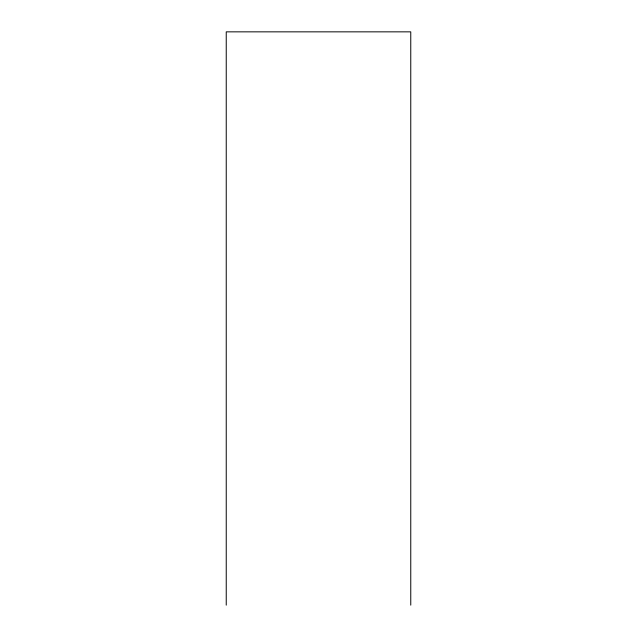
<?xml version="1.0" encoding="UTF-8"?>
<svg xmlns="http://www.w3.org/2000/svg" width="637" height="637" viewBox="0 0 637 637"><rect width="100%" height="100%" fill="white"/><g stroke="black" fill="none" stroke-linecap="round" stroke-linejoin="round"><path stroke-width="0.96" d="M410.761 605.15L410.761 31.85L226.239 31.85L226.239 605.15"/></g></svg>
